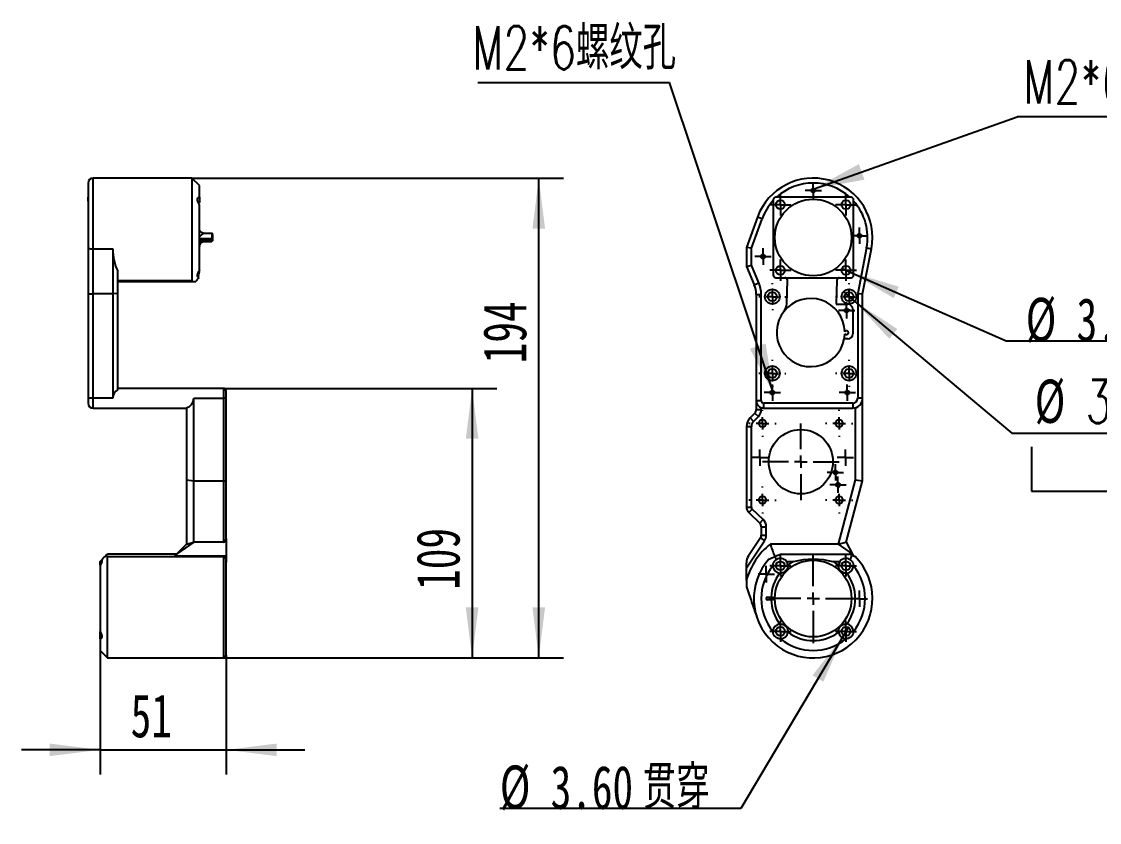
# Model space of a CAD drawing. Header units: millimetres. Extents: x 0 to 316, y 0 to 210.
# Drawn here: x 119.5 to 206.7, y 80.7 to 145.4 of the extents above; entities that cross this region are included whole.
import ezdxf

# ---------------------------------------------------------------- set-up
doc = ezdxf.new("R2010")
doc.units = ezdxf.units.MM
doc.layers.add('图框', color=7, linetype='Continuous')
doc.styles.add('SLDTEXTSTYLE0', font='TXT', dxfattribs={"width": 0.7, "bigfont": 'bigfont'})
doc.styles.add('SLDTEXTSTYLE3', font='TXT', dxfattribs={"width": 0.7})
doc.dimstyles.new('SLDDIMSTYLE0', dxfattribs={"dimtxt": 3.5, "dimasz": 4.08, "dimexe": 0, "dimexo": 0.0625, "dimgap": 0.875, "dimtad": 2, "dimlfac": 5, "dimrnd": 1e-09, "dimzin": 12, "dimdsep": 46, "dimtxsty": 'SLDTEXTSTYLE3', "dimsah": 1, "dimcen": 0.09, "dimadec": 0, "dimazin": 3, "dimtfac": 1, "dimtofl": 0, "dimtmove": 0, "dimatfit": 3, "dimfxl": 1, "dimfrac": 2, "dimtolj": 1, "dimtzin": 12, "dimarcsym": 0})
doc.dimstyles.new('SLDDIMSTYLE1', dxfattribs={"dimtxt": 3.5, "dimasz": 4.08, "dimexe": 0, "dimexo": 0.0625, "dimgap": 0.875, "dimtad": 2, "dimlfac": 5, "dimrnd": 1e-09, "dimzin": 12, "dimdsep": 46, "dimtxsty": 'SLDTEXTSTYLE3', "dimsah": 1, "dimcen": 0.09, "dimadec": 0, "dimazin": 3, "dimtfac": 1, "dimtmove": 0, "dimatfit": 0, "dimfxl": 1, "dimfrac": 2, "dimtolj": 1, "dimtzin": 12, "dimarcsym": 0})
doc.dimstyles.new('SLDDIMSTYLE2', dxfattribs={"dimtxt": 3.5, "dimasz": 4.08, "dimexe": 0, "dimexo": 0.0625, "dimgap": 0.875, "dimtad": 0, "dimtih": 1, "dimtoh": 1, "dimlfac": 5, "dimrnd": 1e-09, "dimzin": 4, "dimdsep": 46, "dimtxsty": 'SLDTEXTSTYLE3', "dimblk1": 'NONE', "dimsah": 1, "dimcen": 0, "dimadec": 0, "dimazin": 1, "dimtfac": 1, "dimtmove": 0, "dimatfit": 3, "dimldrblk": 'NONE', "dimfxl": 1, "dimfrac": 2, "dimtolj": 1, "dimtzin": 12, "dimarcsym": 0})
doc.dimstyles.new('SLDDIMSTYLE3', dxfattribs={"dimtxt": 3.5, "dimasz": 4.08, "dimexe": 0, "dimexo": 0.0625, "dimgap": 0.875, "dimtad": 0, "dimtih": 1, "dimtoh": 1, "dimlfac": 5, "dimrnd": 1e-09, "dimzin": 12, "dimdsep": 46, "dimtxsty": 'SLDTEXTSTYLE3', "dimblk1": 'NONE', "dimsah": 1, "dimcen": 0, "dimadec": 0, "dimazin": 3, "dimtfac": 1, "dimtmove": 0, "dimatfit": 3, "dimldrblk": 'NONE', "dimfxl": 1, "dimfrac": 2, "dimtolj": 1, "dimtzin": 12, "dimarcsym": 0})
doc.dimstyles.new('SLDDIMSTYLE5', dxfattribs={"dimtxt": 0.18, "dimasz": 4.08, "dimexe": 0, "dimexo": 0.0625, "dimgap": 0, "dimtad": 0, "dimtih": 1, "dimtoh": 1, "dimdec": 0, "dimrnd": 1e-09, "dimzin": 0, "dimdsep": 46, "dimtxsty": 'Standard', "dimsah": 1, "dimcen": 0.09, "dimadec": 0, "dimazin": 0, "dimtfac": 4.08, "dimtdec": 0, "dimtofl": 0, "dimtmove": 0, "dimatfit": 3, "dimfxl": 1, "dimfrac": 2, "dimtolj": 1, "dimtzin": 0, "dimarcsym": 0})

# ---------------------------------------------------------------- blocks, each defined once
blk = doc.blocks.new('_D')
at = {"layer": '图框'}
for p, q in [((135.868, 115.786), (157.98, 115.786)), ((155.98, 115.786), (155.98, 93.986)), ((135.868, 93.986), (157.98, 93.986))]:
    blk.add_line(p, q, dxfattribs=at)
for points in [[(155.98, 115.786), (155.472, 111.706), (156.488, 111.706)], [(155.98, 93.986), (156.488, 98.066), (155.472, 98.066)]]:
    blk.add_solid(points, dxfattribs=at)
at = {"layer": '图框', "insert": (151.468, 99.493), "char_height": 3.5, "attachment_point": 1, "rotation": 90, "style": 'SLDTEXTSTYLE3'}
blk.add_mtext('109', dxfattribs=at)
blk = doc.blocks.new('_D_1')
at = {"layer": '图框'}
for p, q in [((133.318, 132.786), (163.372, 132.786)), ((161.372, 93.986), (161.372, 132.786)), ((135.868, 93.986), (163.372, 93.986))]:
    blk.add_line(p, q, dxfattribs=at)
for points in [[(161.372, 132.786), (160.864, 128.706), (161.88, 128.706)], [(161.372, 93.986), (161.88, 98.066), (160.864, 98.066)]]:
    blk.add_solid(points, dxfattribs=at)
at = {"layer": '图框', "insert": (156.86, 117.815), "char_height": 3.5, "attachment_point": 1, "rotation": 90, "style": 'SLDTEXTSTYLE3'}
blk.add_mtext('194', dxfattribs=at)
blk = doc.blocks.new('_D_2')
at = {"layer": '图框'}
for p, q in [((125.888, 96.128), (125.888, 84.554)), ((136.088, 94.206), (136.088, 84.554)), ((125.888, 86.554), (119.538, 86.554)), ((125.888, 86.554), (136.088, 86.554)), ((136.088, 86.554), (142.438, 86.554))]:
    blk.add_line(p, q, dxfattribs=at)
for points in [[(125.888, 86.554), (121.808, 87.062), (121.808, 86.046)], [(136.088, 86.554), (140.168, 86.046), (140.168, 87.062)]]:
    blk.add_solid(points, dxfattribs=at)
at = {"layer": '图框', "insert": (128.363, 91.066), "char_height": 3.5, "attachment_point": 1, "style": 'SLDTEXTSTYLE3'}
blk.add_mtext('51', dxfattribs=at)
blk = doc.blocks.new('_D_10')
at = {"layer": '图框'}
for p, q in [((186.404, 96.444), (186.036, 95.825)), ((186.036, 95.825), (177.707, 81.804)), ((177.707, 81.804), (158.219, 81.804))]:
    blk.add_line(p, q, dxfattribs=at)
blk.add_solid([(186.036, 95.825), (183.515, 92.577), (184.389, 92.058)], dxfattribs=at)
at = {"layer": '图框', "char_height": 3.5, "attachment_point": 1}
for s, insert, style in [('%%c', (158.219, 85.291), 'SLDTEXTSTYLE3'), ('贯穿', (169.781, 85.276), 'SLDTEXTSTYLE0'), ('3.60', (162.334, 85.276), 'SLDTEXTSTYLE3')]:
    blk.add_mtext(s, dxfattribs=dict(at, insert=insert, style=style))
blk = doc.blocks.new('_None')
blk = doc.blocks.new('_D_11')
at = {"layer": '图框'}
for p, q in [((185.89, 125.48), (186.549, 125.189)), ((186.549, 125.189), (199.171, 119.621)), ((199.171, 119.621), (218.66, 119.621))]:
    blk.add_line(p, q, dxfattribs=at)
blk.add_solid([(186.549, 125.189), (190.077, 123.078), (190.487, 124.007)], dxfattribs=at)
at = {"layer": '图框', "char_height": 3.5, "attachment_point": 1}
for s, insert, style in [('%%c', (200.759, 123.108), 'SLDTEXTSTYLE3'), ('3.60', (204.873, 123.093), 'SLDTEXTSTYLE3'), ('贯穿', (212.321, 123.093), 'SLDTEXTSTYLE0')]:
    blk.add_mtext(s, dxfattribs=dict(at, insert=insert, style=style))
blk = doc.blocks.new('SW_SYMBOL_HOLE_SPOT')
at = {"layer": '图框', "color": 0}
for p, q in [((0, 875), (0, 75)), ((1600, 75), (1600, 875)), ((0, 75), (1600, 75))]:
    blk.add_line(p, q, dxfattribs=at)
blk = doc.blocks.new('SW_SYMBOL_HOLE_DEPTH')
at = {"layer": '图框', "color": 0}
for p, q in [((0, 875), (800, 875)), ((400, 875), (400, 75)), ((100, 555), (400, 75)), ((700, 555), (400, 75))]:
    blk.add_line(p, q, dxfattribs=at)
blk = doc.blocks.new('_D_12')
at = {"layer": '图框'}
for p, q in [((186.009, 123.585), (186.928, 122.814)), ((186.928, 122.814), (199.628, 112.156)), ((199.628, 112.156), (219.658, 112.156))]:
    blk.add_line(p, q, dxfattribs=at)
blk.add_solid([(186.928, 122.814), (189.726, 119.802), (190.38, 120.58)], dxfattribs=at)
at = {"layer": '图框', "xscale": 0.0045117371, "yscale": 0.0045117371, "zscale": 0.0045117371}
for name, p in [('SW_SYMBOL_HOLE_SPOT', (201.215, 107.121)), ('SW_SYMBOL_HOLE_DEPTH', (214.224, 107.121))]:
    blk.add_blockref(name, p, dxfattribs=at)
at = {"layer": '图框', "char_height": 3.5, "attachment_point": 1}
for s, insert, style in [('3.60 贯穿', (205.601, 116.483), 'SLDTEXTSTYLE0'), ('%%c', (201.486, 116.497), 'SLDTEXTSTYLE3'), ('%%c', (208.578, 111.127), 'SLDTEXTSTYLE3'), ('6', (212.693, 111.113), 'SLDTEXTSTYLE3'), ('4', (218.122, 111.113), 'SLDTEXTSTYLE3')]:
    blk.add_mtext(s, dxfattribs=dict(at, insert=insert, style=style))
blk = doc.blocks.new('SW_NOTE_0_1')
at = {"layer": '图框', "color": 0}
blk.add_line((15.333, 0), (0, 0), dxfattribs=at)
at = {"layer": '图框', "color": 0, "insert": (0.497, 4.579), "char_height": 3.5, "attachment_point": 1, "style": 'SLDTEXTSTYLE0'}
blk.add_mtext('M2*6螺纹孔', dxfattribs=at)
blk = doc.blocks.new('SW_NOTE_0_2')
at = {"layer": '图框', "color": 0}
blk.add_line((-15.496, 0), (0, 0), dxfattribs=at)
at = {"layer": '图框', "color": 0, "insert": (-15.964, 4.566), "char_height": 3.5, "attachment_point": 1, "style": 'SLDTEXTSTYLE0'}
blk.add_mtext('M2*6螺纹孔', dxfattribs=at)
blk = doc.blocks.new('SW_CENTERMARKSYMBOL_34')
at = {"layer": '图框', "color": 0}
for p, q in [((0, 1), (0, 1.1)), ((-1, 0), (-1.1, 0)), ((0, 0), (-0.5, 0)), ((0, 0), (0, 0.5)), ((0, 0), (0, -0.5)), ((0, 0), (0.5, 0)), ((1, 0), (1.1, 0)), ((0, -1), (0, -1.1))]:
    blk.add_line(p, q, dxfattribs=at)
blk = doc.blocks.new('SW_CENTERMARKSYMBOL_35')
at = {"layer": '图框', "color": 0}
for p, q in [((0, 1), (0, 1.1)), ((-1, 0), (-1.1, 0)), ((0, 0), (-0.5, 0)), ((0, 0), (0, 0.5)), ((0, 0), (0, -0.5)), ((0, 0), (0.5, 0)), ((1, 0), (1.1, 0)), ((0, -1), (0, -1.1))]:
    blk.add_line(p, q, dxfattribs=at)
blk = doc.blocks.new('SW_CENTERMARKSYMBOL_36')
at = {"layer": '图框', "color": 0}
for p, q in [((0, 1), (0, 1.1)), ((-1, 0), (-1.1, 0)), ((0, 0), (-0.5, 0)), ((0, 0), (0, 0.5)), ((0, 0), (0, -0.5)), ((0, 0), (0.5, 0)), ((1, 0), (1.1, 0)), ((0, -1), (0, -1.1))]:
    blk.add_line(p, q, dxfattribs=at)
blk = doc.blocks.new('SW_CENTERMARKSYMBOL_37')
at = {"layer": '图框', "color": 0}
for p, q in [((0, 1), (0, 1.1)), ((-1, 0), (-1.1, 0)), ((0, 0), (-0.5, 0)), ((0, 0), (0, 0.5)), ((0, 0), (0, -0.5)), ((0, 0), (0.5, 0)), ((1, 0), (1.1, 0)), ((0, -1), (0, -1.1))]:
    blk.add_line(p, q, dxfattribs=at)
blk = doc.blocks.new('SW_CENTERMARKSYMBOL_38')
at = {"layer": '图框', "color": 0}
for p, q in [((0, 1), (0, 3.1)), ((-1, 0), (-3.1, 0)), ((0, 0), (-0.5, 0)), ((0, 0), (0, 0.5)), ((0, 0), (0, -0.5)), ((0, 0), (0.5, 0)), ((1, 0), (3.1, 0)), ((0, -1), (0, -3.1))]:
    blk.add_line(p, q, dxfattribs=at)
blk = doc.blocks.new('SW_CENTERMARKSYMBOL_39')
at = {"layer": '图框', "color": 0}
for p, q in [((0, 1), (0, 3.6)), ((-1, 0), (-3.6, 0)), ((0, 0), (-0.5, 0)), ((0, 0), (0, 0.5)), ((0, 0), (0, -0.5)), ((0, 0), (0.5, 0)), ((1, 0), (3.6, 0)), ((0, -1), (0, -3.6))]:
    blk.add_line(p, q, dxfattribs=at)
blk = doc.blocks.new('SW_CENTERMARKSYMBOL_40')
at = {"layer": '图框', "color": 0}
for p, q in [((-0.5, 0), (-0.6623, 0)), ((0, 0), (-0.5, 0)), ((0, 0.5), (0, 0.6623)), ((0, 0), (0, 0.5)), ((0, 0), (0, -0.5)), ((0, 0), (0.5, 0)), ((0.5, 0), (0.6623, 0)), ((0, -0.5), (0, -0.6623))]:
    blk.add_line(p, q, dxfattribs=at)
blk = doc.blocks.new('SW_CENTERMARKSYMBOL_41')
at = {"layer": '图框', "color": 0}
for p, q in [((-0.5, 0), (-0.6623, 0)), ((0, 0), (-0.5, 0)), ((0, 0.5), (0, 0.6623)), ((0, 0), (0, 0.5)), ((0, 0), (0, -0.5)), ((0, 0), (0.5, 0)), ((0.5, 0), (0.6623, 0)), ((0, -0.5), (0, -0.6623))]:
    blk.add_line(p, q, dxfattribs=at)
blk = doc.blocks.new('SW_CENTERMARKSYMBOL_42')
at = {"layer": '图框', "color": 0}
for p, q in [((-0.5, 0), (-0.6623, 0)), ((0, 0), (-0.5, 0)), ((0, 0.5), (0, 0.6623)), ((0, 0), (0, 0.5)), ((0, 0), (0, -0.5)), ((0, 0), (0.5, 0)), ((0.5, 0), (0.6623, 0)), ((0, -0.5), (0, -0.6623))]:
    blk.add_line(p, q, dxfattribs=at)
blk = doc.blocks.new('SW_CENTERMARKSYMBOL_43')
at = {"layer": '图框', "color": 0}
for p, q in [((-0.5, 0), (-0.6623, 0)), ((0, 0), (-0.5, 0)), ((0, 0.5), (0, 0.6623)), ((0, 0), (0, 0.5)), ((0, 0), (0, -0.5)), ((0, 0), (0.5, 0)), ((0.5, 0), (0.6623, 0)), ((0, -0.5), (0, -0.6623))]:
    blk.add_line(p, q, dxfattribs=at)
blk = doc.blocks.new('SW_CENTERMARKSYMBOL_44')
at = {"layer": '图框', "color": 0}
for p, q in [((-0.5, 0), (-0.6623, 0)), ((0, 0), (-0.5, 0)), ((0, 0.5), (0, 0.6623)), ((0, 0), (0, 0.5)), ((0, 0), (0, -0.5)), ((0, 0), (0.5, 0)), ((0.5, 0), (0.6623, 0)), ((0, -0.5), (0, -0.6623))]:
    blk.add_line(p, q, dxfattribs=at)
blk = doc.blocks.new('SW_CENTERMARKSYMBOL_45')
at = {"layer": '图框', "color": 0}
for p, q in [((-0.5, 0), (-0.6623, 0)), ((0, 0), (-0.5, 0)), ((0, 0.5), (0, 0.6623)), ((0, 0), (0, 0.5)), ((0, 0), (0, -0.5)), ((0, 0), (0.5, 0)), ((0.5, 0), (0.6623, 0)), ((0, -0.5), (0, -0.6623))]:
    blk.add_line(p, q, dxfattribs=at)
blk = doc.blocks.new('SW_CENTERMARKSYMBOL_46')
at = {"layer": '图框', "color": 0}
for p, q in [((-0.5, 0), (-0.6623, 0)), ((0, 0), (-0.5, 0)), ((0, 0.5), (0, 0.6623)), ((0, 0), (0, 0.5)), ((0, 0), (0, -0.5)), ((0, 0), (0.5, 0)), ((0.5, 0), (0.6623, 0)), ((0, -0.5), (0, -0.6623))]:
    blk.add_line(p, q, dxfattribs=at)
blk = doc.blocks.new('SW_CENTERMARKSYMBOL_47')
at = {"layer": '图框', "color": 0}
for p, q in [((-0.5, 0), (-0.6623, 0)), ((0, 0), (-0.5, 0)), ((0, 0.5), (0, 0.6623)), ((0, 0), (0, 0.5)), ((0, 0), (0, -0.5)), ((0, 0), (0.5, 0)), ((0.5, 0), (0.6623, 0)), ((0, -0.5), (0, -0.6623))]:
    blk.add_line(p, q, dxfattribs=at)
blk = doc.blocks.new('SW_CENTERMARKSYMBOL_48')
at = {"layer": '图框', "color": 0}
for p, q in [((-0.5, 0), (-0.6623, 0)), ((0, 0), (-0.5, 0)), ((0, 0.5), (0, 0.6623)), ((0, 0), (0, 0.5)), ((0, 0), (0, -0.5)), ((0, 0), (0.5, 0)), ((0.5, 0), (0.6623, 0)), ((0, -0.5), (0, -0.6623))]:
    blk.add_line(p, q, dxfattribs=at)
blk = doc.blocks.new('SW_CENTERMARKSYMBOL_49')
at = {"layer": '图框', "color": 0}
for p, q in [((-0.5, 0), (-0.6623, 0)), ((0, 0), (-0.5, 0)), ((0, 0.5), (0, 0.6623)), ((0, 0), (0, 0.5)), ((0, 0), (0, -0.5)), ((0, 0), (0.5, 0)), ((0.5, 0), (0.6623, 0)), ((0, -0.5), (0, -0.6623))]:
    blk.add_line(p, q, dxfattribs=at)
blk = doc.blocks.new('SW_CENTERMARKSYMBOL_50')
at = {"layer": '图框', "color": 0}
for p, q in [((-0.5, 0), (-0.6623, 0)), ((0, 0), (-0.5, 0)), ((0, 0.5), (0, 0.6623)), ((0, 0), (0, 0.5)), ((0, 0), (0, -0.5)), ((0, 0), (0.5, 0)), ((0.5, 0), (0.6623, 0)), ((0, -0.5), (0, -0.6623))]:
    blk.add_line(p, q, dxfattribs=at)
blk = doc.blocks.new('SW_CENTERMARKSYMBOL_51')
at = {"layer": '图框', "color": 0}
for p, q in [((-0.5, 0), (-0.6623, 0)), ((0, 0), (-0.5, 0)), ((0, 0.5), (0, 0.6623)), ((0, 0), (0, 0.5)), ((0, 0), (0, -0.5)), ((0, 0), (0.5, 0)), ((0.5, 0), (0.6623, 0)), ((0, -0.5), (0, -0.6623))]:
    blk.add_line(p, q, dxfattribs=at)
blk = doc.blocks.new('SW_CENTERMARKSYMBOL_52')
at = {"layer": '图框', "color": 0}
for p, q in [((-0.5, 0), (-0.86, 0)), ((0, 0), (-0.5, 0)), ((0, 0.5), (0, 0.86)), ((0, 0), (0, 0.5)), ((0, 0), (0, -0.5)), ((0, 0), (0.5, 0)), ((0.5, 0), (0.86, 0)), ((0, -0.5), (0, -0.86))]:
    blk.add_line(p, q, dxfattribs=at)
blk = doc.blocks.new('SW_CENTERMARKSYMBOL_53')
at = {"layer": '图框', "color": 0}
for p, q in [((-0.5, 0), (-0.86, 0)), ((0, 0), (-0.5, 0)), ((0, 0.5), (0, 0.86)), ((0, 0), (0, 0.5)), ((0, 0), (0, -0.5)), ((0, 0), (0.5, 0)), ((0.5, 0), (0.86, 0)), ((0, -0.5), (0, -0.86))]:
    blk.add_line(p, q, dxfattribs=at)
blk = doc.blocks.new('SW_CENTERMARKSYMBOL_54')
at = {"layer": '图框', "color": 0}
for p, q in [((-0.5, 0), (-0.86, 0)), ((0, 0), (-0.5, 0)), ((0, 0.5), (0, 0.86)), ((0, 0), (0, 0.5)), ((0, 0), (0, -0.5)), ((0, 0), (0.5, 0)), ((0.5, 0), (0.86, 0)), ((0, -0.5), (0, -0.86))]:
    blk.add_line(p, q, dxfattribs=at)
blk = doc.blocks.new('SW_CENTERMARKSYMBOL_55')
at = {"layer": '图框', "color": 0}
for p, q in [((-0.5, 0), (-0.86, 0)), ((0, 0), (-0.5, 0)), ((0, 0.5), (0, 0.86)), ((0, 0), (0, 0.5)), ((0, 0), (0, -0.5)), ((0, 0), (0.5, 0)), ((0.5, 0), (0.86, 0)), ((0, -0.5), (0, -0.86))]:
    blk.add_line(p, q, dxfattribs=at)
blk = doc.blocks.new('SW_CENTERMARKSYMBOL_56')
at = {"layer": '图框', "color": 0}
for p, q in [((0, 1), (0, 1.1)), ((-1, 0), (-1.1, 0)), ((0, 0), (-0.5, 0)), ((0, 0), (0, 0.5)), ((0, 0), (0, -0.5)), ((0, 0), (0.5, 0)), ((1, 0), (1.1, 0)), ((0, -1), (0, -1.1))]:
    blk.add_line(p, q, dxfattribs=at)
blk = doc.blocks.new('SW_CENTERMARKSYMBOL_57')
at = {"layer": '图框', "color": 0}
for p, q in [((0, 1), (0, 1.1)), ((-1, 0), (-1.1, 0)), ((0, 0), (-0.5, 0)), ((0, 0), (0, 0.5)), ((0, 0), (0, -0.5)), ((0, 0), (0.5, 0)), ((1, 0), (1.1, 0)), ((0, -1), (0, -1.1))]:
    blk.add_line(p, q, dxfattribs=at)
blk = doc.blocks.new('SW_CENTERMARKSYMBOL_58')
at = {"layer": '图框', "color": 0}
for p, q in [((0, 1), (0, 1.1)), ((-1, 0), (-1.1, 0)), ((0, 0), (-0.5, 0)), ((0, 0), (0, 0.5)), ((0, 0), (0, -0.5)), ((0, 0), (0.5, 0)), ((1, 0), (1.1, 0)), ((0, -1), (0, -1.1))]:
    blk.add_line(p, q, dxfattribs=at)
blk = doc.blocks.new('SW_CENTERMARKSYMBOL_59')
at = {"layer": '图框', "color": 0}
for p, q in [((0, 1), (0, 1.1)), ((-1, 0), (-1.1, 0)), ((0, 0), (-0.5, 0)), ((0, 0), (0, 0.5)), ((0, 0), (0, -0.5)), ((0, 0), (0.5, 0)), ((1, 0), (1.1, 0)), ((0, -1), (0, -1.1))]:
    blk.add_line(p, q, dxfattribs=at)
blk = doc.blocks.new('SW_CENTERMARKSYMBOL_60')
at = {"layer": '图框', "color": 0}
for p, q in [((-0.5, 0), (-0.86, 0)), ((0, 0), (-0.5, 0)), ((0, 0.5), (0, 0.86)), ((0, 0), (0, 0.5)), ((0, 0), (0, -0.5)), ((0, 0), (0.5, 0)), ((0.5, 0), (0.86, 0)), ((0, -0.5), (0, -0.86))]:
    blk.add_line(p, q, dxfattribs=at)
blk = doc.blocks.new('SW_CENTERMARKSYMBOL_61')
at = {"layer": '图框', "color": 0}
for p, q in [((-0.5, 0), (-0.86, 0)), ((0, 0), (-0.5, 0)), ((0, 0.5), (0, 0.86)), ((0, 0), (0, 0.5)), ((0, 0), (0, -0.5)), ((0, 0), (0.5, 0)), ((0.5, 0), (0.86, 0)), ((0, -0.5), (0, -0.86))]:
    blk.add_line(p, q, dxfattribs=at)
blk = doc.blocks.new('SW_CENTERMARKSYMBOL_62')
at = {"layer": '图框', "color": 0}
for p, q in [((-0.5, 0), (-0.86, 0)), ((0, 0), (-0.5, 0)), ((0, 0.5), (0, 0.86)), ((0, 0), (0, 0.5)), ((0, 0), (0, -0.5)), ((0, 0), (0.5, 0)), ((0.5, 0), (0.86, 0)), ((0, -0.5), (0, -0.86))]:
    blk.add_line(p, q, dxfattribs=at)
blk = doc.blocks.new('SW_CENTERMARKSYMBOL_63')
at = {"layer": '图框', "color": 0}
for p, q in [((-0.5, 0), (-0.86, 0)), ((0, 0), (-0.5, 0)), ((0, 0.5), (0, 0.86)), ((0, 0), (0, 0.5)), ((0, 0), (0, -0.5)), ((0, 0), (0.5, 0)), ((0.5, 0), (0.86, 0)), ((0, -0.5), (0, -0.86))]:
    blk.add_line(p, q, dxfattribs=at)

msp = doc.modelspace()

# ---------------------------------------------------------------- linework, layer by layer
at = {"color": 7, "linetype": 'Continuous', "lineweight": 25}
for p, q in [((133.3177, 132.7863), (125.3177, 132.7863)), ((125.3177, 127.0655), (125.3177, 132.7863)), ((133.9177, 132.1863), (133.3177, 132.7863)), ((133.3177, 132.7863), (133.3177, 124.4853)), ((124.9177, 132.3863), (124.9177, 131.2363)), ((133.9177, 131.2379), (133.9177, 132.1863)), ((124.9177, 130.9741), (124.9177, 130.9303)), ((124.9177, 130.9303), (124.9177, 127.1422)), ((133.9177, 130.8047), (133.8625, 130.743)), ((133.9177, 131.2379), (133.9177, 130.8047)), ((180.3382, 130.9741), (180.3382, 124.9363)), ((186.5342, 131.2363), (180.6021, 131.2363)), ((186.8382, 124.9363), (186.8382, 130.9303)), ((133.9177, 125.3279), (133.9177, 130.6447)), ((179.0588, 129.6311), (178.1682, 127.1893)), ((178.5682, 127.1187), (179.4346, 129.494)), ((179.4346, 129.494), (179.0588, 129.6311)), ((134.2346, 128.3238), (134.2425, 128.331)), ((134.3177, 128.3238), (134.9177, 128.3238)), ((134.9177, 128.3238), (134.9177, 127.917)), ((135.0177, 128.2238), (134.9177, 128.3238)), ((135.0177, 127.8761), (135.0177, 128.2238)), ((133.9177, 127.917), (134.9177, 127.917)), ((134.9177, 127.7562), (133.9177, 127.7562)), ((134.1529, 127.651), (133.9177, 127.6762)), ((134.2587, 127.6488), (134.2008, 127.6376)), ((134.2587, 127.6488), (134.9177, 127.6488)), ((134.9177, 127.917), (134.9177, 127.7562)), ((134.9177, 127.7562), (134.9177, 127.6488)), ((134.9177, 127.7562), (135.0177, 127.7488)), ((135.0177, 127.7488), (134.9177, 127.6488)), ((135.0177, 127.7488), (135.0177, 127.8761)), ((124.9177, 127.1422), (124.9177, 123.4676)), ((125.3177, 127.0655), (126.9177, 127.0655)), ((125.3177, 123.4288), (125.3177, 127.0655)), ((126.9177, 127.0655), (126.9177, 123.4288)), ((178.5682, 127.1187), (178.1682, 127.1893)), ((178.1682, 127.1893), (178.1682, 125.653)), ((178.5682, 125.7351), (178.5682, 127.1187)), ((187.8865, 127.1422), (187.1682, 123.4676)), ((187.5682, 123.4288), (188.279, 127.0655)), ((187.8865, 127.1422), (188.279, 127.0655)), ((178.1682, 125.653), (178.5682, 125.7351)), ((178.1682, 125.653), (178.8065, 124.1636)), ((179.1741, 124.3212), (178.5682, 125.7351)), ((127.3177, 123.4676), (127.3177, 125.2595)), ((133.7997, 124.8096), (133.8784, 124.7455)), ((133.9177, 125.316), (133.8691, 125.2177)), ((133.8705, 125.2206), (133.9177, 125.1679)), ((133.9177, 125.1679), (133.9177, 125.1579)), ((180.5382, 124.7363), (181.2777, 124.7363)), ((181.2777, 124.7363), (185.6792, 124.7363)), ((185.6792, 124.7363), (186.6382, 124.7363)), ((133.3177, 124.4853), (127.3177, 124.4853)), ((127.3177, 124.4396), (133.3531, 124.4396)), ((178.8065, 124.1636), (179.1741, 124.3212)), ((181.4278, 122.6175), (181.4776, 124.5311)), ((185.4792, 124.5415), (185.4284, 122.5863)), ((124.9177, 123.4676), (124.9177, 114.9863)), ((126.9177, 123.4288), (125.3177, 123.4288)), ((125.3177, 114.9863), (125.3177, 123.4288)), ((127.3177, 123.4676), (126.9177, 123.4288)), ((126.9177, 123.4288), (126.9177, 114.9863)), ((127.3177, 115.6791), (127.3177, 123.4676)), ((178.9682, 123.3758), (179.3682, 123.3758)), ((178.9682, 123.3758), (178.9682, 114.7863)), ((179.3682, 114.7863), (179.3682, 123.3758)), ((187.1682, 123.4676), (187.1682, 114.9863)), ((187.1682, 123.4676), (187.5682, 123.4288)), ((187.5682, 114.9863), (187.5682, 123.4288)), ((185.4284, 122.5863), (186.3682, 122.5863)), ((186.7682, 122.1863), (186.7682, 120.1863)), ((186.3682, 119.7863), (186.08, 119.7863)), ((135.8677, 115.7863), (127.3177, 115.7863)), ((135.8677, 115.7863), (135.8677, 114.9863)), ((136.0877, 114.9863), (136.0877, 115.5663)), ((125.3177, 114.9863), (124.9177, 114.9863)), ((124.9177, 114.9863), (124.9177, 114.5863)), ((125.3177, 114.1863), (125.3177, 114.9863)), ((126.9177, 114.9863), (125.3177, 114.9863)), ((132.8677, 114.2117), (132.8677, 108.3843)), ((133.4677, 114.9863), (135.8677, 114.9863)), ((133.4677, 108.3053), (133.4677, 114.9863)), ((135.8677, 114.9863), (135.8677, 108.3053)), ((136.0877, 114.9863), (135.8677, 114.9863)), ((136.0877, 108.3343), (136.0877, 114.9863)), ((179.3682, 114.7863), (178.9682, 114.7863)), ((178.9682, 114.7863), (178.9682, 114.0726)), ((179.3682, 114.0726), (179.3682, 114.2206)), ((186.7682, 114.5863), (179.5682, 114.5863)), ((179.5682, 114.1863), (179.5682, 114.5863)), ((186.7682, 114.5863), (186.7682, 114.1863)), ((186.9682, 114.2117), (186.9682, 108.3843)), ((187.5682, 114.9863), (187.1682, 114.9863)), ((187.5682, 108.3053), (187.5682, 114.9863)), ((125.3177, 114.1863), (132.8677, 114.1863)), ((178.851, 113.7897), (178.4611, 113.3998)), ((178.4611, 113.3998), (178.7439, 113.117)), ((178.7439, 113.117), (179.1339, 113.5069)), ((178.851, 113.7897), (179.1339, 113.5069)), ((178.9682, 114.0726), (179.3682, 114.0726)), ((179.5682, 114.1863), (186.7682, 114.1863)), ((178.1682, 112.6927), (178.1682, 106.1728)), ((178.1682, 112.6927), (178.5682, 112.6927)), ((178.5682, 106.1728), (178.5682, 112.6927)), ((132.8677, 108.3843), (133.4677, 108.3053)), ((132.8677, 108.3843), (132.8677, 103.1906)), ((133.4677, 108.3053), (135.8677, 108.3053)), ((133.4677, 103.3588), (133.4677, 108.3053)), ((135.8677, 108.3053), (135.8677, 103.3588)), ((136.0877, 103.6509), (136.0877, 108.3343)), ((186.9682, 108.3843), (185.5765, 103.1906)), ((186.2428, 103.3588), (187.5682, 108.3053)), ((186.9682, 108.3843), (187.5682, 108.3053)), ((178.1682, 106.1728), (178.5682, 106.1728)), ((178.353, 105.7396), (178.6298, 106.0284)), ((178.353, 105.7396), (179.2449, 104.8849)), ((179.5217, 105.1737), (178.6298, 106.0284)), ((179.2449, 104.8849), (179.5217, 105.1737)), ((179.3682, 104.5961), (179.7682, 104.5961)), ((179.3682, 104.5961), (179.3682, 103.9074)), ((179.3682, 103.9074), (179.7682, 103.9074)), ((179.7682, 103.9074), (179.7682, 104.5961)), ((133.4677, 103.3588), (132.0677, 102.3906)), ((132.8677, 103.1906), (132.0677, 102.3906)), ((132.8677, 103.1906), (133.4677, 103.3588)), ((135.8677, 103.3588), (133.4677, 103.3588)), ((136.0877, 103.6509), (136.0877, 101.7321)), ((178.1682, 101.2652), (179.6338, 103.4636)), ((179.301, 103.6855), (178.3361, 102.2382)), ((179.301, 103.6855), (179.6338, 103.4636)), ((185.5765, 103.1906), (180.1096, 103.1906)), ((185.5765, 103.1906), (186.2428, 103.3588)), ((185.5765, 103.1906), (186.7382, 102.3906)), ((186.2428, 103.3588), (186.7382, 102.3906)), ((126.3856, 102.2885), (126.4877, 102.3906)), ((132.0677, 102.3906), (126.4877, 102.3906)), ((126.4877, 93.9863), (126.4877, 102.1794)), ((126.4877, 102.1794), (135.8677, 102.1794)), ((132.0677, 102.3906), (131.9179, 102.2408)), ((131.9179, 102.2408), (136.018, 102.2408)), ((135.8677, 102.1794), (135.8677, 93.9863)), ((180.9982, 102.3906), (180.48, 102.1764)), ((180.9982, 102.3906), (186.4523, 102.3906)), ((186.6994, 102.2885), (186.4523, 102.3906)), ((186.7382, 102.3906), (186.8149, 102.2408)), ((125.8877, 101.7906), (126.0217, 101.9246)), ((125.8877, 101.4954), (125.8877, 101.7906)), ((125.8877, 101.4954), (125.9095, 101.4649)), ((125.9046, 101.4754), (125.8877, 101.4954)), ((125.8877, 101.4447), (125.8877, 96.1279)), ((136.0877, 94.2063), (136.0877, 101.7321)), ((178.1682, 101.2652), (178.1682, 101.6835)), ((178.1682, 100.2695), (178.1682, 101.2652)), ((181.4019, 101.7906), (181.9763, 101.7906)), ((185.1601, 101.7906), (185.7344, 101.7906)), ((179.8682, 98.894), (180.1699, 98.894)), ((180.1694, 98.694), (179.8682, 98.694)), ((180.3695, 98.694), (180.1694, 98.694)), ((180.1699, 98.894), (180.37, 98.894)), ((180.4682, 98.7863), (180.3682, 98.7863)), ((178.9769, 97.3863), (178.9738, 97.3863)), ((125.9095, 96.1077), (125.8877, 96.0772)), ((125.8877, 96.0772), (125.9048, 96.0976)), ((125.8877, 95.5347), (125.8877, 96.0772)), ((125.8877, 95.5347), (125.8877, 94.5863)), ((125.8877, 94.5863), (126.4877, 93.9863)), ((126.4877, 93.9863), (135.8677, 93.9863))]:
    msp.add_line(p, q, dxfattribs=at)
for centre, radius in [((183.5682, 131.7863), 0.1623), ((183.5682, 127.9863), 3.1), ((180.9165, 130.6379), 0.36), ((186.2198, 130.6379), 0.36), ((187.3084, 128.126), 0.1623), ((179.5135, 126.4488), 0.1623), ((180.9165, 125.3346), 0.36), ((186.2198, 125.3346), 0.36), ((180.2682, 123.1996), 0.6), ((180.2682, 123.1996), 0.36), ((186.4682, 123.1996), 0.6), ((186.4682, 123.1996), 0.36), ((186.2682, 122.0863), 0.1623), ((180.2682, 116.9996), 0.6), ((180.2682, 116.9996), 0.36), ((186.4682, 116.9996), 0.6), ((186.4682, 116.9996), 0.36), ((180.2666, 115.448), 0.1623), ((186.3262, 115.448), 0.1623), ((179.4678, 112.9567), 0.3), ((185.6686, 112.9567), 0.3), ((182.5682, 109.8563), 2.6), ((185.3682, 108.9863), 0.1623), ((185.5682, 107.9863), 0.1623), ((179.4678, 106.7559), 0.3), ((185.6686, 106.7559), 0.3), ((183.5682, 98.7863), 3.1), ((180.9165, 101.4379), 0.36), ((186.2198, 101.4379), 0.36), ((180.9165, 96.1346), 0.36), ((186.2198, 96.1346), 0.36)]:
    msp.add_circle(centre, radius, dxfattribs=at)
for centre, radius, start, end in [((125.3177, 132.3863), 0.4, 90, 180), ((183.5682, 127.9863), 4.8, 348.939923, 159.961148), ((183.5682, 127.9863), 4.4, 47.615384, 132.384616), ((183.5682, 127.9863), 4.4, 137.230455, 159.961148), ((183.5682, 127.9863), 4.4, 348.939923, 41.996832), ((134.3177, 128.7238), 0.4, 259.164824, 270), ((125.475, 104.7259), 25.0398, 67.598104, 67.845381), ((125.2214, 127.6443), 0.5868, 238.833046, 279.44779), ((180.5382, 124.9363), 0.2, 180, 270), ((181.2777, 124.5363), 0.2, 358.509558, 90), ((185.6792, 124.5363), 0.2, 90, 178.509558), ((186.6382, 124.9363), 0.2, 270, 0), ((176.9682, 123.3758), 2, 0, 23.198592), ((176.9682, 123.3758), 2.4, 0, 23.198592), ((183.3682, 120.2996), 2.76, 1.398968, 141.436962), ((180.4282, 122.6435), 1, 321.436962, 358.509558), ((186.3682, 122.1863), 0.4, 0, 90), ((183.3682, 120.2996), 2.76, 141.436962, 349.281759), ((186.2682, 120.2863), 0.1623, 209.285503, 150.188833), ((183.3682, 120.2996), 2.76, 349.281759, 358.075368), ((186.3682, 120.1863), 0.4, 270, 0), ((127.7177, 114.9863), 0.8, 120, 180), ((135.8677, 115.5663), 0.22, 0, 90), ((125.3177, 114.5863), 0.4, 180, 270), ((132.6677, 114.9863), 0.8, 284.477512, 0), ((179.5682, 114.7863), 0.6, 180, 270), ((179.5682, 114.7863), 0.2, 180, 270), ((186.7682, 114.9863), 0.4, 270, 0), ((186.7682, 114.9863), 0.8, 270, 0), ((179.1682, 112.6927), 1, 135, 180), ((178.5682, 114.0726), 0.4, 315, 0), ((178.5682, 114.0726), 0.8, 315, 0), ((179.1682, 112.6927), 0.6, 135, 180), ((178.7682, 106.1728), 0.6, 180, 226.218875), ((178.7682, 106.1728), 0.2, 180, 226.218875), ((178.9682, 104.5961), 0.4, 0, 46.218875), ((178.9682, 104.5961), 0.8, 0, 46.218875), ((178.9682, 103.9074), 0.4, 326.309932, 0), ((178.9682, 103.9074), 0.8, 326.309932, 0), ((183.5682, 98.7863), 5.6, 128.141754, 164.641114), ((179.1682, 101.6835), 1, 146.309932, 180), ((183.5682, 98.7863), 4.8, 138.498301, 44.983001), ((180.9165, 101.4379), 0.6, 35.999442, 124.563219), ((186.2198, 101.4379), 0.6, 55.436781, 144.000558), ((183.5682, 98.7863), 4.2, 140.731968, 219.268032), ((180.9165, 101.4379), 0.6, 179.356801, 180), ((180.9165, 101.4379), 0.6, 180, 264.502442), ((180.9165, 101.4379), 0.6, 5.497558, 35.999442), ((183.5682, 98.7863), 3.4, 117.917508, 127.174051), ((183.5682, 98.7863), 3.4, 52.825949, 62.082492), ((186.2198, 101.4379), 0.6, 144.000558, 174.502442), ((186.2198, 101.4379), 0.6, 275.497558, 0.643199), ((183.5682, 98.7863), 4.2, 320.731968, 39.268032), ((183.5682, 98.7863), 3.4, 142.825949, 178.184638), ((183.5682, 98.7863), 3.4, 322.825949, 37.174051), ((179.8682, 98.794), 0.1, 90, 270), ((183.5682, 98.7863), 3.4, 181.555473, 217.174051), ((183.5682, 98.7863), 3.2, 178.071136, 180), ((183.5682, 98.7863), 3.2, 180, 181.652716), ((180.9165, 96.1346), 0.6, 95.497558, 180), ((180.9165, 96.1346), 0.6, 180, 180.643199), ((180.9165, 96.1346), 0.6, 269.356801, 354.502442), ((183.5682, 98.7863), 3.4, 232.825949, 307.174051), ((186.2198, 96.1346), 0.6, 185.497558, 270.643199), ((186.2198, 96.1346), 0.6, 359.356801, 84.502442), ((183.5682, 98.7863), 4.2, 230.731968, 309.268032), ((135.8677, 94.2063), 0.22, 270, 360)]:
    msp.add_arc(centre, radius, start, end, dxfattribs=at)
for centre, major_axis, ratio, start_param, end_param in [((131.7177, 127.9863), (3.7054, 3.7054), 0.8234562, 2.4527119, 2.8638497), ((125.3177, 123.4676), (0.4, 0), 0.0968182, 3.1415927, 4.712389), ((135.8677, 108.3343), (0.22, 0), 0.1316525, 4.712389, 6.2831853), ((135.8677, 103.6509), (0, 0.2921), 0.7530798, 3.1415927, 4.712389)]:
    msp.add_ellipse(centre, major_axis=major_axis, ratio=ratio, start_param=start_param, end_param=end_param, dxfattribs=at)
for points, knots in [([(124.924, 131.2363), (124.9228, 131.2363), (124.9202, 131.2363), (124.9181, 131.2363), (124.9179, 131.2363), (124.9177, 131.2363)], [0, 0, 0, 0, 0.3304897, 0.6636368, 1, 1, 1, 1]), ([(124.9177, 130.9303), (124.918, 130.9481), (124.9185, 130.9836), (124.9223, 131.0188), (124.9242, 131.0363)], [0, 0, 0, 0, 0.5034329, 1, 1, 1, 1]), ([(124.9201, 131.2363), (124.9205, 131.2362), (124.9216, 131.2358), (124.9234, 131.2328), (124.9253, 131.2277), (124.9286, 131.2142), (124.9302, 131.1961), (124.9302, 131.1593), (124.9285, 131.1323), (124.9252, 131.0957), (124.9233, 131.0758), (124.9215, 131.055), (124.9204, 131.0419), (124.92, 131.0363)], [0, 0, 0, 0, 0.0534461, 0.12552, 0.1995709, 0.2511053, 0.4999965, 0.5000866, 0.74923, 0.7986881, 0.8746714, 0.9458682, 1, 1, 1, 1]), ([(124.9242, 131.0363), (124.9247, 131.0403), (124.9264, 131.0534), (124.9291, 131.0735), (124.9319, 131.095), (124.9365, 131.1316), (124.9386, 131.1593), (124.9386, 131.1962), (124.9363, 131.2145), (124.9317, 131.2278), (124.929, 131.2332), (124.9263, 131.236), (124.9246, 131.2362), (124.924, 131.2363)], [0, 0, 0, 0, 0.0387655, 0.12556099, 0.1945189, 0.25117753, 0.49998219, 0.50003971, 0.74906856, 0.80478371, 0.87457739, 0.95766494, 1, 1, 1, 1]), ([(133.9177, 130.6447), (133.9122, 130.6537), (133.9012, 130.6716), (133.8856, 130.6987), (133.8707, 130.7259), (133.8517, 130.7626), (133.8301, 130.8087), (133.8007, 130.882), (133.7748, 130.9704), (133.7643, 131.0651), (133.7748, 131.1425), (133.8007, 131.1885), (133.8301, 131.2141), (133.8561, 131.2275), (133.8852, 131.2359), (133.9068, 131.2372), (133.9177, 131.2379)], [0, 0, 0, 0, 0.0320654, 0.0638127, 0.0953006, 0.1265892, 0.1908678, 0.2531692, 0.3783936, 0.5000175, 0.6216317, 0.7468657, 0.8091574, 0.8734458, 0.9361991, 1, 1, 1, 1]), ([(180.5382, 131.2363), (180.5326, 131.2362), (180.5195, 131.2358), (180.4989, 131.2328), (180.4789, 131.2277), (180.4423, 131.2142), (180.4152, 131.1961), (180.3783, 131.1593), (180.3604, 131.1323), (180.3469, 131.0957), (180.3417, 131.0758), (180.3387, 131.055), (180.3383, 131.0419), (180.3382, 131.0363)], [0, 0, 0, 0, 0.0534461, 0.12552, 0.1995709, 0.2511053, 0.4999965, 0.5000866, 0.74923, 0.7986881, 0.8746714, 0.9458682, 1, 1, 1, 1]), ([(186.6382, 131.2363), (186.6268, 131.2363), (186.6039, 131.2363), (186.5692, 131.2363), (186.5459, 131.2363), (186.5342, 131.2363)], [0, 0, 0, 0, 0.3304897, 0.6636368, 1, 1, 1, 1]), ([(186.8382, 131.0363), (186.8381, 131.0403), (186.8379, 131.0534), (186.8352, 131.0735), (186.8297, 131.095), (186.8165, 131.1316), (186.7981, 131.1593), (186.7611, 131.1962), (186.7336, 131.2145), (186.6969, 131.2278), (186.6758, 131.2332), (186.6556, 131.236), (186.6426, 131.2362), (186.6382, 131.2363)], [0, 0, 0, 0, 0.0387655, 0.12556099, 0.1945189, 0.25117753, 0.49998219, 0.50003971, 0.74906856, 0.80478371, 0.87457739, 0.95766494, 1, 1, 1, 1]), ([(186.8382, 130.9303), (186.8382, 130.9481), (186.8382, 130.9836), (186.8382, 131.0188), (186.8382, 131.0363)], [0, 0, 0, 0, 0.5034329, 1, 1, 1, 1]), ([(133.9177, 128.0309), (133.9698, 128.0804), (134.0737, 128.1791), (134.1811, 128.2757), (134.2346, 128.3238)], [0, 0, 0, 0, 0.5017842, 1, 1, 1, 1]), ([(134.2425, 128.331), (134.2331, 128.333), (134.2143, 128.337), (134.1867, 128.3456), (134.1597, 128.356), (134.1336, 128.3684), (134.1083, 128.3827), (134.084, 128.3988), (134.0608, 128.4168), (134.0321, 128.4427), (133.9998, 128.4789), (133.9687, 128.5259), (133.944, 128.5769), (133.9341, 128.6117), (133.9289, 128.63)], [0, 0, 0, 0, 0.0628726, 0.1254324, 0.1877992, 0.2500876, 0.3124084, 0.3748721, 0.4375932, 0.5006946, 0.6241443, 0.7503594, 0.8692072, 1, 1, 1, 1]), ([(134.1097, 127.5904), (134.1017, 127.5853), (134.0866, 127.5757), (134.0665, 127.5603), (134.0495, 127.5458), (134.0301, 127.5272), (134.0087, 127.5036), (133.9857, 127.4729), (133.9657, 127.44), (133.9468, 127.4008), (133.9311, 127.3553), (133.92, 127.3035), (133.9185, 127.2683), (133.9177, 127.2507)], [0, 0, 0, 0, 0.0719258, 0.1360213, 0.1922896, 0.2407359, 0.3383049, 0.4302597, 0.5251099, 0.6202394, 0.7470645, 0.873539, 1, 1, 1, 1]), ([(134.2008, 127.6376), (134.1943, 127.6366), (134.1618, 127.6315), (134.1329, 127.6087), (134.1098, 127.5905)], [0, 0, 0, 0, 0.200333, 1, 1, 1, 1]), ([(133.8742, 124.7402), (133.8534, 124.7142), (133.8124, 124.6629), (133.7521, 124.5868), (133.6938, 124.5126), (133.6558, 124.4637), (133.6371, 124.4396)], [0, 0, 0, 0, 0.2610094, 0.51472433, 0.76107191, 1, 1, 1, 1]), ([(133.8742, 124.7402), (133.8689, 124.7417), (133.8585, 124.7447), (133.8441, 124.7511), (133.8309, 124.7589), (133.8189, 124.7682), (133.8081, 124.7789), (133.7986, 124.791), (133.7831, 124.8161), (133.7681, 124.8618), (133.7661, 124.9391), (133.7816, 125.0293), (133.8099, 125.1162), (133.8435, 125.194), (133.8775, 125.2612), (133.9042, 125.3054), (133.9177, 125.3279)], [0, 0, 0, 0, 0.0377845, 0.0748546, 0.1113024, 0.1472236, 0.1827179, 0.2178877, 0.2528376, 0.3765658, 0.49843, 0.6205758, 0.746598, 0.8284273, 0.9125429, 1, 1, 1, 1]), ([(133.9177, 125.1579), (133.8883, 125.0937), (133.8316, 124.9698), (133.7993, 124.8477), (133.7997, 124.8053), (133.7998, 124.7936)], [0, 0, 0, 0, 0.4369461, 0.8438734, 1, 1, 1, 1]), ([(135.8677, 102.1794), (135.872, 102.1795), (135.8806, 102.1796), (135.8933, 102.1807), (135.9058, 102.1825), (135.9181, 102.1851), (135.9302, 102.1883), (135.9421, 102.1923), (135.9537, 102.197), (135.9723, 102.2057), (135.9957, 102.2201), (136.0102, 102.2335), (136.018, 102.2408)], [0, 0, 0, 0, 0.05508185, 0.11056347, 0.16760104, 0.22726035, 0.29047474, 0.35803032, 0.43057226, 0.50862213, 0.7364424, 1, 1, 1, 1]), ([(136.0877, 101.7321), (136.0875, 101.7615), (136.0871, 101.8188), (136.0833, 101.9025), (136.0766, 101.9819), (136.0669, 102.056), (136.054, 102.1241), (136.0385, 102.1853), (136.0246, 102.2229), (136.018, 102.2408)], [0, 0, 0, 0, 0.1714326, 0.3341939, 0.4882978, 0.6349792, 0.7691109, 0.8907405, 1, 1, 1, 1]), ([(126.0292, 101.9321), (126.0306, 101.9263), (126.0334, 101.9149), (126.0361, 101.8963), (126.0377, 101.8767), (126.0379, 101.8559), (126.0363, 101.8232), (126.0299, 101.7761), (126.0141, 101.7128), (125.9912, 101.6462), (125.9652, 101.5861), (125.939, 101.5336), (125.9147, 101.4888), (125.8968, 101.4595), (125.8877, 101.4447)], [0, 0, 0, 0, 0.0495299, 0.0986981, 0.1476664, 0.1965981, 0.2456572, 0.3685432, 0.4932484, 0.6178313, 0.7459295, 0.8293038, 0.9138487, 1, 1, 1, 1]), ([(180.3166, 101.4447), (180.3169, 101.4558), (180.3175, 101.4779), (180.3208, 101.5114), (180.3259, 101.5448), (180.3353, 101.5899), (180.3523, 101.6462), (180.3815, 101.7128), (180.419, 101.7761), (180.4596, 101.8284), (180.4994, 101.8701), (180.5363, 101.9032), (180.5628, 101.9224), (180.5761, 101.9321)], [0, 0, 0, 0, 0.0647839, 0.1286087, 0.1916556, 0.2541109, 0.3821994, 0.5068042, 0.6314998, 0.7544073, 0.836063, 0.9176752, 1, 1, 1, 1]), ([(181.5138, 101.4954), (181.5147, 101.4837), (181.5166, 101.4606), (181.5168, 101.4256), (181.5151, 101.391), (181.5114, 101.3567), (181.5057, 101.3228), (181.4981, 101.2891), (181.4853, 101.2449), (181.4648, 101.1908), (181.421, 101.1075), (181.3453, 101.0092), (181.247, 100.9335), (181.1636, 100.8897), (181.1011, 100.8659), (181.0396, 100.8497), (180.9799, 100.8402), (180.9191, 100.8366), (180.8794, 100.8393), (180.8591, 100.8407)], [0, 0, 0, 0, 0.0386634, 0.0761304, 0.1125113, 0.1479261, 0.1825048, 0.2163874, 0.2497229, 0.3150343, 0.377015, 0.500034, 0.6230531, 0.6850181, 0.7503452, 0.8090064, 0.8696893, 0.933137, 1, 1, 1, 1]), ([(186.2773, 100.8407), (186.2664, 100.8398), (186.2448, 100.8381), (186.2122, 100.8377), (186.1799, 100.8389), (186.1478, 100.8419), (186.1161, 100.8467), (186.0845, 100.8532), (186.023, 100.8693), (185.932, 100.9052), (185.8369, 100.9723), (185.7721, 101.0366), (185.7294, 101.0904), (185.693, 101.1482), (185.6651, 101.2065), (185.6445, 101.2644), (185.6302, 101.3214), (185.6214, 101.3798), (185.6204, 101.4182), (185.6198, 101.4379)], [0, 0, 0, 0, 0.0384348, 0.0757706, 0.1121017, 0.1475303, 0.1821665, 0.216128, 0.24954, 0.3798492, 0.5011604, 0.561671, 0.6235979, 0.686052, 0.7501904, 0.809074, 0.8697939, 0.9331916, 1, 1, 1, 1]), ([(186.5602, 101.9321), (186.5683, 101.9263), (186.5843, 101.9149), (186.6074, 101.8963), (186.6295, 101.8767), (186.6506, 101.8559), (186.6808, 101.8232), (186.7173, 101.7761), (186.7548, 101.7128), (186.7841, 101.6462), (186.8022, 101.5861), (186.8127, 101.5336), (186.8184, 101.4888), (186.8193, 101.4595), (186.8198, 101.4447)], [0, 0, 0, 0, 0.0495299, 0.0986981, 0.1476664, 0.1965981, 0.2456572, 0.3685432, 0.4932484, 0.6178313, 0.7459295, 0.8293038, 0.9138487, 1, 1, 1, 1]), ([(178.1682, 99.7305), (178.2445, 99.5084), (178.3172, 99.2969), (178.4575, 98.8885), (178.5252, 98.6916), (178.7233, 98.1151), (178.8489, 97.7497), (178.9738, 97.3863)], [0, 0, 0, 0, 0.25, 0.25, 0.5, 0.5, 1, 1, 1, 1]), ([(125.8877, 96.1279), (125.8933, 96.1189), (125.9043, 96.101), (125.9199, 96.0739), (125.9348, 96.0467), (125.9537, 96.01), (125.9754, 95.9639), (126.0048, 95.8906), (126.0307, 95.8022), (126.0412, 95.7075), (126.0307, 95.6301), (126.0048, 95.5841), (125.9754, 95.5585), (125.9494, 95.5451), (125.9202, 95.5367), (125.8986, 95.5354), (125.8877, 95.5347)], [0, 0, 0, 0, 0.0320654, 0.0638127, 0.0953006, 0.1265892, 0.1908678, 0.2531692, 0.3783936, 0.5000175, 0.6216317, 0.7468657, 0.8091574, 0.8734458, 0.9361991, 1, 1, 1, 1]), ([(180.9098, 95.5347), (180.9008, 95.5349), (180.8829, 95.5353), (180.8558, 95.5376), (180.8286, 95.541), (180.7919, 95.5473), (180.7458, 95.5585), (180.6725, 95.5841), (180.5841, 95.6301), (180.4894, 95.7075), (180.412, 95.8022), (180.366, 95.8906), (180.3404, 95.9639), (180.327, 96.0191), (180.3186, 96.0743), (180.3172, 96.1099), (180.3166, 96.1279)], [0, 0, 0, 0, 0.0320654, 0.0638127, 0.0953006, 0.1265892, 0.1908678, 0.2531692, 0.3783936, 0.5000175, 0.6216317, 0.7468657, 0.8091574, 0.8734458, 0.9361991, 1, 1, 1, 1]), ([(180.8591, 96.7319), (180.8708, 96.7328), (180.8939, 96.7347), (180.9289, 96.7349), (180.9635, 96.7333), (180.9978, 96.7295), (181.0317, 96.7238), (181.0654, 96.7162), (181.1096, 96.7034), (181.1636, 96.6829), (181.247, 96.6391), (181.3453, 96.5634), (181.421, 96.4651), (181.4648, 96.3818), (181.4886, 96.3192), (181.5048, 96.2577), (181.5143, 96.198), (181.5179, 96.1372), (181.5152, 96.0975), (181.5138, 96.0772)], [0, 0, 0, 0, 0.0386634, 0.0761304, 0.1125113, 0.1479261, 0.1825048, 0.2163874, 0.2497229, 0.3150343, 0.377015, 0.500034, 0.6230531, 0.6850181, 0.7503452, 0.8090064, 0.8696893, 0.933137, 1, 1, 1, 1]), ([(185.6198, 96.1346), (185.62, 96.146), (185.6204, 96.1684), (185.6233, 96.2022), (185.6279, 96.2354), (185.6345, 96.2683), (185.6429, 96.3007), (185.6532, 96.3327), (185.6689, 96.3741), (185.693, 96.4244), (185.7294, 96.4822), (185.7721, 96.536), (185.8369, 96.6003), (185.932, 96.6674), (186.031, 96.7065), (186.1087, 96.7252), (186.1645, 96.733), (186.2212, 96.7358), (186.2583, 96.7332), (186.2773, 96.7319)], [0, 0, 0, 0, 0.0386353, 0.0760659, 0.1124153, 0.1478188, 0.1824234, 0.2163875, 0.24988, 0.3140005, 0.3764703, 0.4383799, 0.4989058, 0.620198, 0.7505221, 0.8093218, 0.8700961, 0.9334711, 1, 1, 1, 1]), ([(186.8198, 96.1279), (186.8196, 96.1189), (186.8191, 96.101), (186.8169, 96.0739), (186.8135, 96.0467), (186.8072, 96.01), (186.796, 95.9639), (186.7704, 95.8906), (186.7244, 95.8022), (186.647, 95.7075), (186.5523, 95.6301), (186.4639, 95.5841), (186.3906, 95.5585), (186.3354, 95.5451), (186.2802, 95.5367), (186.2445, 95.5354), (186.2266, 95.5347)], [0, 0, 0, 0, 0.0320654, 0.0638127, 0.0953006, 0.1265892, 0.1908678, 0.2531692, 0.3783936, 0.5000175, 0.6216317, 0.7468657, 0.8091574, 0.8734458, 0.9361991, 1, 1, 1, 1])]:
    msp.add_open_spline(points, degree=3, knots=knots, dxfattribs=at)
for points in [[(124.92, 131.0363), (124.9184, 131.015), (124.9177, 130.9941), (124.9177, 130.9741)], [(180.3382, 131.0363), (180.3382, 131.015), (180.3382, 130.9941), (180.3382, 130.9741)], [(180.6021, 131.2363), (180.5816, 131.2363), (180.5601, 131.2363), (180.5382, 131.2363)], [(134.3177, 127.6488), (134.2449, 127.6488), (134.1728, 127.6288), (134.1098, 127.5905)], [(134.2587, 127.6488), (134.2237, 127.6488), (134.1883, 127.6495), (134.1529, 127.651)], [(133.3531, 124.4396), (133.3418, 124.4548), (133.33, 124.47), (133.3177, 124.4853)], [(133.3531, 124.4396), (133.4568, 124.4396), (133.551, 124.4396), (133.6371, 124.4396)], [(180.48, 102.1764), (180.3565, 102.4954), (180.2331, 102.8334), (180.1096, 103.1906)], [(126.0292, 101.9321), (126.1453, 102.0482), (126.2641, 102.167), (126.3856, 102.2885)], [(126.3856, 102.2885), (126.4166, 102.2527), (126.4506, 102.2164), (126.4877, 102.1794)], [(179.9733, 101.967), (180.1484, 102.0394), (180.3166, 102.1089), (180.48, 102.1764)], [(180.48, 102.1764), (180.5121, 102.0937), (180.5441, 102.0122), (180.5761, 101.9321)], [(181.9763, 101.7906), (183.0376, 102.0544), (184.0988, 102.0544), (185.1601, 101.7906)], [(186.5602, 101.9321), (186.6066, 102.0482), (186.653, 102.167), (186.6994, 102.2885)], [(186.6994, 102.2885), (186.786, 102.2527), (186.8739, 102.2164), (186.9633, 102.1794)], [(185.6198, 101.4379), (185.6198, 101.4572), (185.6208, 101.4764), (185.6226, 101.4954)], [(178.1682, 100.2695), (178.1682, 100.0867), (178.1682, 99.9075), (178.1682, 99.7305)], [(185.6226, 96.0772), (185.6208, 96.0962), (185.6198, 96.1154), (185.6198, 96.1346)]]:
    msp.add_open_spline(points, degree=3, dxfattribs=at)

# ---------------------------------------------------------------- block references
at = {"layer": '图框'}
for name, p in [('SW_NOTE_0_2', (171.9505, 140.5139)), ('SW_NOTE_0_1', (200.071, 137.7406)), ('SW_CENTERMARKSYMBOL_44', (183.5682, 131.7863)), ('SW_CENTERMARKSYMBOL_63', (180.9165, 130.6379)), ('SW_CENTERMARKSYMBOL_61', (186.2198, 130.6379)), ('SW_CENTERMARKSYMBOL_42', (187.3084, 128.126)), ('SW_CENTERMARKSYMBOL_43', (179.5135, 126.4488)), ('SW_CENTERMARKSYMBOL_60', (180.9165, 125.3346)), ('SW_CENTERMARKSYMBOL_62', (186.2198, 125.3346)), ('SW_CENTERMARKSYMBOL_57', (180.2682, 123.1996)), ('SW_CENTERMARKSYMBOL_59', (186.4682, 123.1996)), ('SW_CENTERMARKSYMBOL_51', (186.2682, 122.0863)), ('SW_CENTERMARKSYMBOL_56', (180.2682, 116.9996)), ('SW_CENTERMARKSYMBOL_58', (186.4682, 116.9996)), ('SW_CENTERMARKSYMBOL_41', (180.2666, 115.448)), ('SW_CENTERMARKSYMBOL_40', (186.3262, 115.448)), ('SW_CENTERMARKSYMBOL_36', (179.4678, 112.9567)), ('SW_CENTERMARKSYMBOL_37', (185.6686, 112.9567)), ('SW_CENTERMARKSYMBOL_38', (182.5682, 109.8563)), ('SW_CENTERMARKSYMBOL_48', (179.2531, 110.1863)), ('SW_CENTERMARKSYMBOL_46', (186.1682, 110.1863)), ('SW_CENTERMARKSYMBOL_50', (185.3682, 108.9863)), ('SW_CENTERMARKSYMBOL_49', (185.5682, 107.9863)), ('SW_CENTERMARKSYMBOL_34', (179.4678, 106.7559)), ('SW_CENTERMARKSYMBOL_35', (185.6686, 106.7559)), ('SW_CENTERMARKSYMBOL_39', (183.5682, 98.7863)), ('SW_CENTERMARKSYMBOL_54', (180.9165, 101.4379)), ('SW_CENTERMARKSYMBOL_52', (186.2198, 101.4379)), ('SW_CENTERMARKSYMBOL_47', (179.7731, 100.7599)), ('SW_CENTERMARKSYMBOL_45', (187.304, 98.767)), ('SW_CENTERMARKSYMBOL_55', (180.9165, 96.1346)), ('SW_CENTERMARKSYMBOL_53', (186.2198, 96.1346))]:
    msp.add_blockref(name, p, dxfattribs=at)

# ---------------------------------------------------------------- dimensions: what is measured, and where the dimension line sits
for base, p1, p2, picture, middle in [((161.3716, 132.7863), (135.8677, 93.9863), (133.3177, 132.7863), '_D_1', (161.3716, 120.1171)), ((155.9795, 93.9863), (135.8677, 115.7863), (135.8677, 93.9863), '_D', (155.9795, 101.7948))]:
    dim = msp.add_linear_dim(base=base, p1=p1, p2=p2, angle=90, dimstyle='SLDDIMSTYLE0', dxfattribs=at)
    dim.commit()
    dim.dimension.update_dxf_attribs({"geometry": picture, "text_midpoint": middle, "dimtype": 160})
for p1, p2, text, dimstyle, picture, middle in [((185.8905, 125.4799), (186.5492, 125.1894), '<> 贯穿', 'SLDDIMSTYLE2', '_D_11', (209.7092, 121.2663)), ((186.0086, 123.5853), (186.9278, 122.8139), '%%c3.60 贯穿\\P{\\fGDT;v}<>{\\fGDT;x}4', 'SLDDIMSTYLE3', '_D_12', (210.4367, 111.5433)), ((186.4037, 96.4442), (186.036, 95.8251), '<> 贯穿', 'SLDDIMSTYLE2', '_D_10', (167.1692, 83.4494))]:
    dim = msp.add_diameter_dim_2p(p1=p1, p2=p2, text=text, dimstyle=dimstyle, dxfattribs=at)
    dim.commit()
    dim.dimension.update_dxf_attribs({"geometry": picture, "text_midpoint": middle, "dimtype": 163})
dim = msp.add_linear_dim(base=(136.0877, 86.5538), p1=(125.8877, 96.1279), p2=(136.0877, 94.2063), dimstyle='SLDDIMSTYLE1', dxfattribs=at)
dim.commit()
dim.dimension.update_dxf_attribs({"geometry": '_D_2', "text_midpoint": (129.8992, 86.5538), "dimtype": 160})

# ---------------------------------------------------------------- leaders
for points in [[(180.3769, 115.329), (171.9505, 140.5139)], [(183.6432, 131.9302), (200.071, 137.7406)]]:
    msp.add_leader(points, dimstyle='SLDDIMSTYLE5', dxfattribs=at)

doc.saveas('drawing.dxf')
